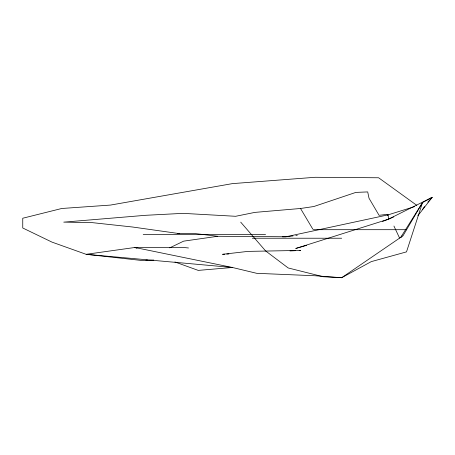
<?xml version="1.0" encoding="UTF-8"?>
<svg xmlns="http://www.w3.org/2000/svg" width="455" height="455" viewBox="0 0 455 455"><rect width="100%" height="100%" fill="white"/><g stroke="black" fill="none" stroke-linecap="round" stroke-linejoin="round"><path stroke-width="0.68" d="M400.633 237.51L422.502 202.64L432.25 197.277L417.815 215.755M422.502 209.465L424.532 206.621M400.753 237.595L402.066 235.912M427.819 202.151L432.25 197.277L388.377 219.213L382.524 221.454M169.732 247.856L183.627 241.15L217.752 236.276L286.002 236.765L293.02 235.952M306.653 245.359L295.75 248.464L388.377 219.213L393.575 217.001M282.447 236.833L286.002 236.765L388.229 214.823L414.55 206.633M145.964 260.203L147.335 259.981M179.651 233.66L132.536 227.011L92.12 222.626L63.751 222.137L145.452 215.312L183.041 213.361L235.639 216.29L254.897 212.388L300.527 208.487L313.785 206.536L355.861 192.402L367.703 191.913L369.022 198.249L379.066 215.312L387.302 214.339L387.609 215.687M295.83 235.627L297.234 235.462M153.813 260.038L143.211 260.652L86.126 254.311L52.001 242.123L22.75 227.989L22.75 218.235L61.749 208.487L110.502 205.074L232.374 183.627L315.252 177.285L378.623 177.774L416.803 205.347M224.656 254.208L222.529 254.311L247.975 251.387L300.624 250.415L299.202 250.483M226.789 254.1L228.916 253.992M289.977 250.944L295.653 250.66M313.296 229.695L406.508 229.695M177.581 233.352L193.375 233.352L217.752 236.276M143.211 234.57L265.572 234.57M252.349 238.227L341.671 238.227M188.501 247.975L183.627 247.486L134.873 247.486L86.126 254.311L232.374 267.477L256.751 273.324L315.252 275.764L341.671 277.715L371.263 261.625L406.508 251.877L422.502 202.64L402.999 235.787L341.671 277.715L323.243 276.737L288.191 267.961L265.572 250.898L240.706 222.142M136.875 248.214L134.873 247.486L232.374 267.477L198.249 270.401L174.902 261.961M300.527 208.487L312.801 229.132M393.933 226.038L399.581 238.079M388.229 214.823L388.377 219.213"/></g></svg>
